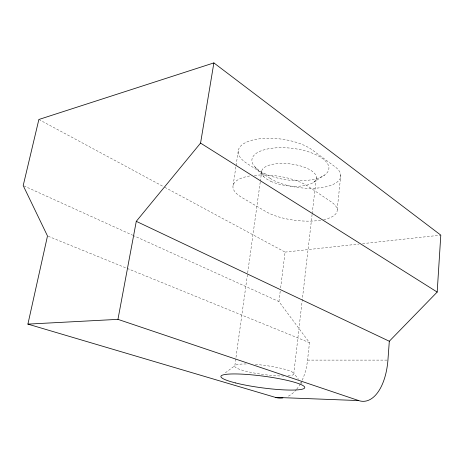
<?xml version="1.0" encoding="UTF-8"?>
<svg xmlns="http://www.w3.org/2000/svg" width="464" height="464" viewBox="0 0 464 464"><rect width="100%" height="100%" fill="white"/><g stroke="black" fill="none" stroke-linecap="round" stroke-linejoin="round"><path stroke-width="0.35" stroke-dasharray="2.32 1.74" d="M337.189 209.612L340.802 175.154M302.209 380.184A47.577 28.2 89 0 0 307.545 360.105L309.494 342.67L278.928 301.559L133.267 235.503M312.104 214.385L293.816 373.381L298.59 379.378M312.185 213.666L316.407 176.975M278.928 301.559L280.262 290.806M280.621 287.941L285.076 252.103L163.885 186.824M260.229 182.114L234.836 365.719L224.472 373.479M260.327 181.401L261.812 170.642M233.119 185.275L235.967 166.245M236.072 165.538L238.386 150.034M313.606 182.294L324.678 174.969M285.076 252.103L358.991 244.047M362.575 243.652L440.8 235.126M307.545 360.105L387.208 360.11M48.169 236.246L309.494 342.67M23.861 185.884L132.611 235.202M38.872 119.486L163.247 186.482M254.904 166.889L263.622 176.477M300.765 382.104L302.064 383.74M323.559 219.687A39.863 14.396 6.7 0 0 330.936 201.678L307.951 186.255A41.371 15.567 7.4 0 0 253.721 175.427M320.694 220.226A39.863 14.396 6.7 0 1 265.936 211.619L241.988 197.577A41.371 15.567 7.4 0 1 250.989 175.775M301.617 381.42A47.577 28.2 89 0 1 300.62 383.334M300.266 383.954A47.577 28.2 89 0 1 296.803 389.058M296.392 389.557A47.577 28.2 89 0 1 286.845 396.836M255.374 364.408A29.87 4.594 7.6 0 1 288.857 370.562A29.87 4.594 7.6 0 1 287.175 375.886M283.881 375.991A29.87 4.594 7.6 0 1 241.129 369.866A29.87 4.594 7.6 0 1 247.068 363.985M270.379 178.501L246.941 163.421A40.768 17.145 7.3 0 1 254.753 139.589A40.768 17.145 7.3 0 1 312.243 149.93L334.73 166.524A39.301 15.875 6.5 0 1 323.901 187.195A39.301 15.875 6.5 0 1 270.379 178.501M264.445 173.472A38.761 15.979 6.9 0 0 328.042 171.402A38.761 15.979 6.9 0 0 278.736 147.709A38.761 15.979 6.9 0 0 264.445 173.472M270.843 181.32A27.608 11.014 6.9 0 0 315.909 179.817A27.608 11.014 6.9 0 0 280.302 163.467A27.608 11.014 6.9 0 0 270.843 181.32"/><path stroke-width="0.7" d="M275.436 397.393L358.666 400.565A51.556 26.309 88 0 0 387.933 360.11L389.313 341.237L437.181 292.071L440.8 235.126L213.875 62.901L38.872 119.486L23.2 185.588L47.496 235.973L27.904 324.116L275.436 397.393A47.577 28.2 89 0 0 282.878 397.926M27.904 324.116L117.949 319.36L136.283 221.334L200.564 143.098L213.875 62.901M117.949 319.36L358.666 400.565M136.283 221.334L389.313 341.237M200.564 143.098L437.181 292.071M235.515 382.928A42.323 5.87 7.6 0 0 304.077 388.478A42.323 5.87 7.6 0 0 248.93 374.605A42.323 5.87 7.6 0 0 235.515 382.928"/></g></svg>
